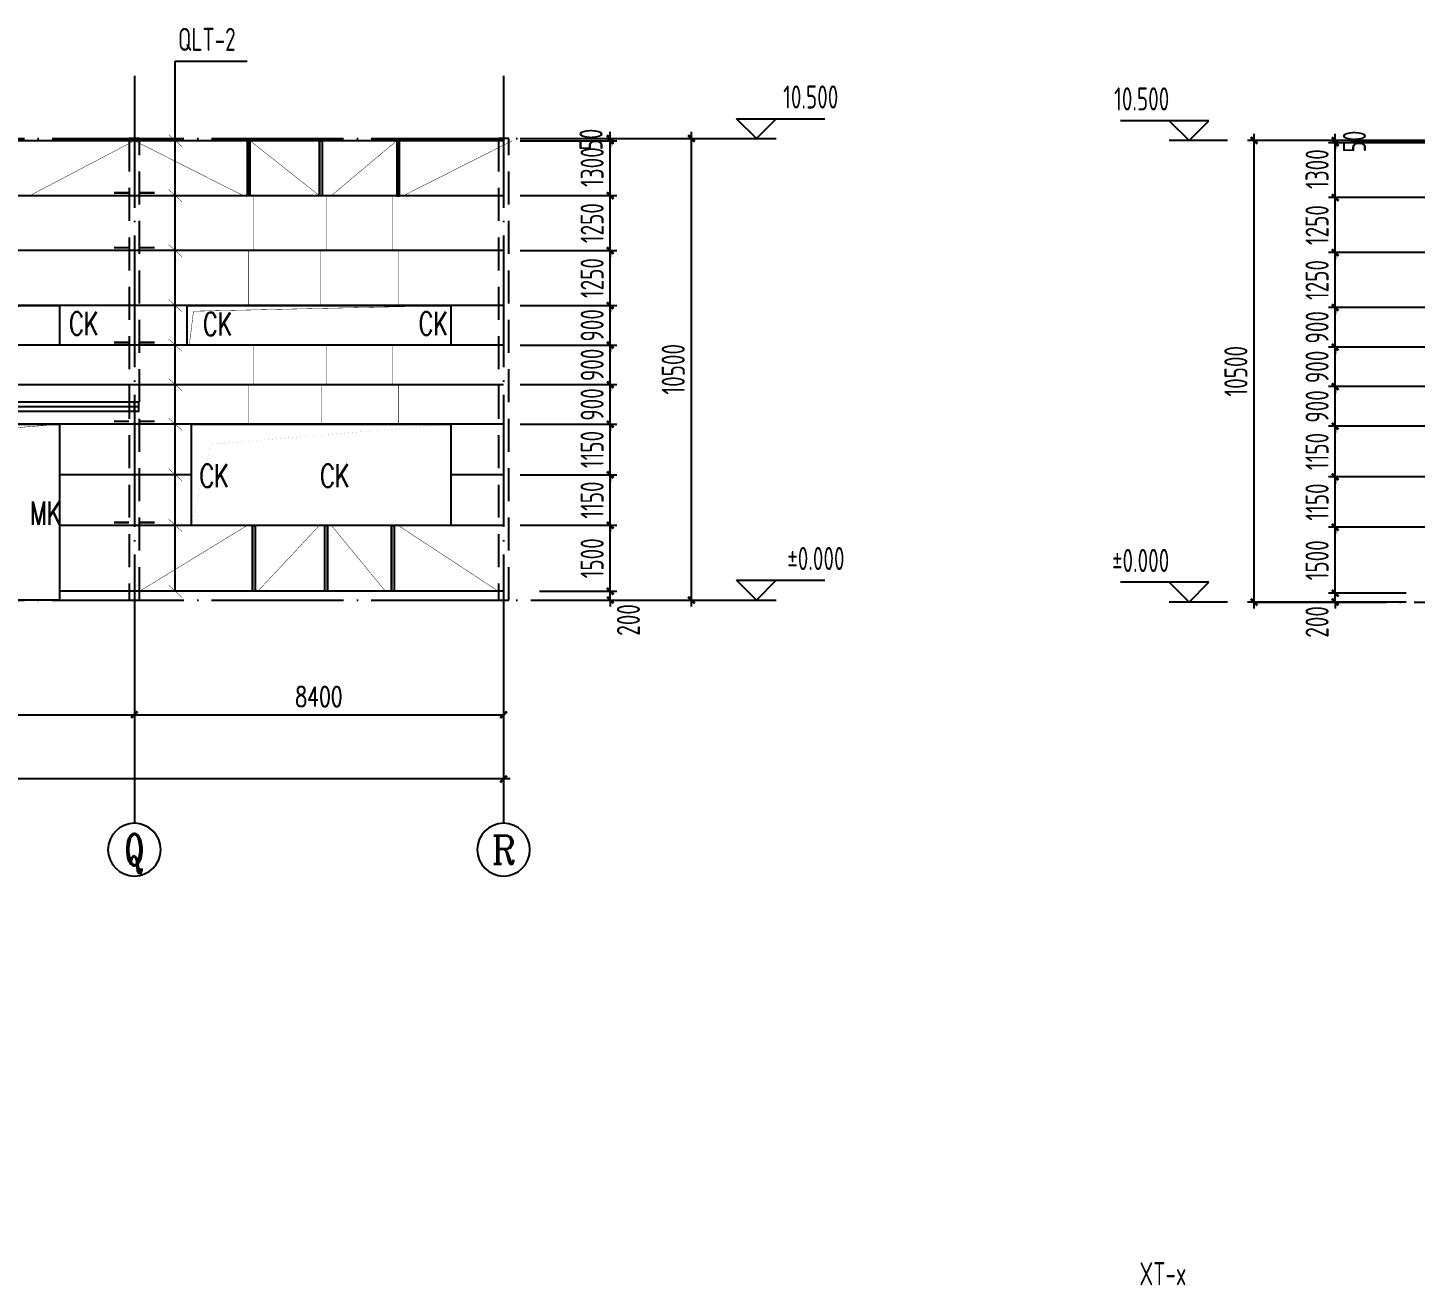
# Model space of a CAD drawing. Extents: x 899043 to 2598688, y -137197 to 211789.
# Drawn here: x 1861902 to 1893467, y 39581 to 68189 of the extents above; entities that cross this region are included whole.
import ezdxf
from ezdxf.enums import TextEntityAlignment as Align

# ---------------------------------------------------------------- set-up
doc = ezdxf.new("R2010")
doc.units = 0
doc.header["$LTSCALE"] = 1500
doc.header["$MEASUREMENT"] = 0
doc.linetypes.add('DASHED', pattern=[0.75, 0.5, -0.25])
doc.linetypes.add('DOTE', pattern=[2.42, 2, -0.2, 0.02, -0.2])
for name, color, linetype in [('AXIS', 3, 'Continuous'), ('AXIS_TEXT', 7, 'Continuous'), ('Boltx', 252, 'DASHED'), ('DIM', 3, 'Continuous'), ('GROUND', 253, 'Continuous'), ('PUB_TEXT', 7, 'Continuous'), ('TDB_文字', 7, 'Continuous'), ('THIN', 7, 'Continuous'), ('WINDOW', 4, 'Continuous')]:
    doc.layers.add(name, color=color, linetype=linetype)
doc.styles.add('_TCH_AXIS', font='COMPLEX', dxfattribs={"bigfont": 'GBCBIG'})
doc.styles.add('_TCH_DIM', font='SIMPLEX', dxfattribs={"bigfont": 'GBCBIG'})
doc.styles.add('_TCH_DIM_T3', font='SIMPLEX', dxfattribs={"width": 0.705882, "bigfont": 'GBCBIG'})
doc.styles.add('COMPLEX', font='COMPLEX')
doc.styles.add('TSSD_Dimension', font='Tssdeng.shx', dxfattribs={"width": 0.7, "bigfont": 'hztxt.shx'})
doc.styles.add('TSSD_Label', font='Tssdeng.shx', dxfattribs={"width": 0.7, "bigfont": 'hztxt.shx'})
doc.dimstyles.new('_TCH_ARCH&&150', dxfattribs={"dimtxt": 446.25, "dimasz": 150, "dimexe": 375, "dimexo": 450, "dimgap": 189.375, "dimtad": 1, "dimdec": 0, "dimzin": 0, "dimdsep": 46, "dimtxsty": '_TCH_DIM_T3', "dimblk": 'ARCHTICK', "dimcen": 0.09, "dimclrt": 7, "dimazin": 2, "dimtfac": 1, "dimtdec": 0, "dimtix": 1, "dimtmove": 2, "dimatfit": 3, "dimfxl": 0, "dimtolj": 1, "dimtzin": 0, "dimarcsym": 0})
doc.dimstyles.new('TSSD_150_150', dxfattribs={"dimtxt": 525, "dimasz": 150, "dimexe": 150, "dimexo": 375, "dimgap": 150, "dimtad": 1, "dimdec": 0, "dimzin": 0, "dimdsep": 46, "dimtxsty": 'TSSD_Dimension', "dimblk": 'ARCHTICK', "dimblk1": 'ARCHTICK', "dimblk2": 'ARCHTICK', "dimcen": 0, "dimdle": 150, "dimclrt": 7, "dimadec": 0, "dimazin": 0, "dimtfac": 1, "dimtdec": 0, "dimtix": 1, "dimtmove": 2, "dimatfit": 3, "dimfxl": 0, "dimtolj": 1, "dimtzin": 0, "dimarcsym": 0})

# ---------------------------------------------------------------- blocks, each defined once
blk = doc.blocks.new('_ArchTick')
at = {"color": 0, "linetype": 'ByBlock', "const_width": 0.4}
blk.add_lwpolyline([(-0.5, -0.5), (0.5, 0.5)], dxfattribs=at)
blk = doc.blocks.new('*D423')
at = {"layer": 'AXIS', "color": 0, "lineweight": -2}
for p, q in [((1855927, 54648), (1855927, 52186)), ((1864327, 54648), (1864327, 52186)), ((1855927, 52561), (1864327, 52561))]:
    blk.add_line(p, q, dxfattribs=at)
at = {"layer": 'Defpoints', "color": 0}
for p in [(1855927, 55098), (1864327, 55098), (1864327, 52561)]:
    blk.add_point(p, dxfattribs=at)
at = {"layer": 'AXIS', "color": 0, "lineweight": -2, "xscale": 150, "yscale": 150, "zscale": 150, "rotation": 180}
blk.add_blockref('_ArchTick', (1855927, 52561), dxfattribs=at)
at = {"layer": 'AXIS', "color": 0, "lineweight": -2, "xscale": 150, "yscale": 150, "zscale": 150}
blk.add_blockref('_ArchTick', (1864327, 52561), dxfattribs=at)
at = {"layer": 'AXIS', "color": 7, "insert": (1860127, 52973), "char_height": 446.2, "attachment_point": 5, "style": '_TCH_DIM_T3'}
blk.add_mtext('\\A1;8400', dxfattribs=at)
blk = doc.blocks.new('*D424')
at = {"layer": 'AXIS', "color": 0, "lineweight": -2}
for p, q in [((1864327, 54648), (1864327, 52186)), ((1872727, 54648), (1872727, 52186)), ((1864327, 52561), (1872727, 52561))]:
    blk.add_line(p, q, dxfattribs=at)
at = {"layer": 'Defpoints', "color": 0}
for p in [(1864327, 55098), (1872727, 55098), (1872727, 52561)]:
    blk.add_point(p, dxfattribs=at)
at = {"layer": 'AXIS', "color": 0, "lineweight": -2, "xscale": 150, "yscale": 150, "zscale": 150, "rotation": 180}
blk.add_blockref('_ArchTick', (1864327, 52561), dxfattribs=at)
at = {"layer": 'AXIS', "color": 0, "lineweight": -2, "xscale": 150, "yscale": 150, "zscale": 150}
blk.add_blockref('_ArchTick', (1872727, 52561), dxfattribs=at)
at = {"layer": 'AXIS', "color": 7, "insert": (1868527, 52973), "char_height": 446.2, "attachment_point": 5, "style": '_TCH_DIM_T3'}
blk.add_mtext('\\A1;8400', dxfattribs=at)
blk = doc.blocks.new('_AXISO')
blk.add_circle((0, 0), 0.5)
at = {"layer": 'AXIS_TEXT', "style": 'COMPLEX', "width": 1.041667}
blk.add_attdef('A', text='', height=0.56, dxfattribs=at).set_placement((-0.25, -0.28), (0.25, -0.28), align=Align.FIT)
blk = doc.blocks.new('*D425')
at = {"layer": 'Defpoints', "color": 0}
for p in [(1839127, 54307), (1872727, 54307), (1839127, 51098)]:
    blk.add_point(p, dxfattribs=at)
at = {"layer": 'DIM', "color": 0, "lineweight": -2}
for p, q in [((1839127, 53932), (1839127, 50948)), ((1872727, 53932), (1872727, 50948)), ((1872877, 51098), (1838977, 51098))]:
    blk.add_line(p, q, dxfattribs=at)
at = {"layer": 'DIM', "color": 0, "lineweight": -2, "xscale": 150, "yscale": 150, "zscale": 150, "rotation": 180}
blk.add_blockref('_ArchTick', (1839127, 51098), dxfattribs=at)
at = {"layer": 'DIM', "color": 0, "lineweight": -2, "xscale": 150, "yscale": 150, "zscale": 150}
blk.add_blockref('_ArchTick', (1872727, 51098), dxfattribs=at)
at = {"layer": 'DIM', "color": 7, "insert": (1855927, 51511), "char_height": 525, "attachment_point": 5, "style": 'TSSD_Dimension'}
blk.add_mtext('\\A1;33600', dxfattribs=at)
blk = doc.blocks.new('*D426')
at = {"layer": 'Defpoints', "color": 0}
for p in [(1873377, 65669), (1876999, 65669), (1873377, 55169)]:
    blk.add_point(p, dxfattribs=at)
at = {"layer": 'DIM', "color": 0, "lineweight": -2}
for p, q in [((1873752, 65669), (1877149, 65669)), ((1876999, 55019), (1876999, 65819)), ((1873752, 55169), (1877149, 55169))]:
    blk.add_line(p, q, dxfattribs=at)
at = {"layer": 'DIM', "color": 0, "lineweight": -2, "xscale": 150, "yscale": 150, "zscale": 150}
for p, rotation in [((1876999, 65669), 90), ((1876999, 55169), 270)]:
    blk.add_blockref('_ArchTick', p, dxfattribs=dict(at, rotation=rotation))
at = {"layer": 'DIM', "color": 7, "insert": (1876587, 60419), "char_height": 525, "attachment_point": 5, "rotation": 90, "style": 'TSSD_Dimension'}
blk.add_mtext('\\A1;10500', dxfattribs=at)
blk = doc.blocks.new('*D427')
at = {"layer": 'Defpoints', "color": 0}
for p in [(1873166, 55369), (1875154, 55369), (1873166, 55169)]:
    blk.add_point(p, dxfattribs=at)
at = {"layer": 'DIM', "color": 0, "lineweight": -2}
for p, q in [((1873541, 55369), (1875304, 55369)), ((1875154, 55369), (1875154, 55519)), ((1875154, 55169), (1875154, 55369)), ((1873541, 55169), (1875304, 55169)), ((1875154, 55169), (1875154, 55019))]:
    blk.add_line(p, q, dxfattribs=at)
at = {"layer": 'DIM', "color": 0, "lineweight": -2, "xscale": 150, "yscale": 150, "zscale": 150}
for p, rotation in [((1875154, 55369), 270), ((1875154, 55169), 90)]:
    blk.add_blockref('_ArchTick', p, dxfattribs=dict(at, rotation=rotation))
at = {"layer": 'DIM', "color": 7, "insert": (1875566, 54717), "char_height": 525, "attachment_point": 5, "rotation": 90, "style": 'TSSD_Dimension'}
blk.add_mtext('\\A1;200', dxfattribs=at)
blk = doc.blocks.new('*D428')
at = {"layer": 'Defpoints', "color": 0}
for p in [(1873166, 56869), (1875154, 56869), (1873166, 55369)]:
    blk.add_point(p, dxfattribs=at)
at = {"layer": 'DIM', "color": 0, "lineweight": -2}
for p, q in [((1873541, 56869), (1875304, 56869)), ((1875154, 55219), (1875154, 57019)), ((1873541, 55369), (1875304, 55369))]:
    blk.add_line(p, q, dxfattribs=at)
at = {"layer": 'DIM', "color": 0, "lineweight": -2, "xscale": 150, "yscale": 150, "zscale": 150}
for p, rotation in [((1875154, 56869), 90), ((1875154, 55369), 270)]:
    blk.add_blockref('_ArchTick', p, dxfattribs=dict(at, rotation=rotation))
at = {"layer": 'DIM', "color": 7, "insert": (1874741, 56119), "char_height": 525, "attachment_point": 5, "rotation": 90, "style": 'TSSD_Dimension'}
blk.add_mtext('\\A1;1500', dxfattribs=at)
blk = doc.blocks.new('*D429')
at = {"layer": 'Defpoints', "color": 0}
for p in [(1872727, 58019), (1875154, 58019), (1872727, 56869)]:
    blk.add_point(p, dxfattribs=at)
at = {"layer": 'DIM', "color": 0, "lineweight": -2}
for p, q in [((1875154, 58019), (1875154, 58169)), ((1873102, 58019), (1875304, 58019)), ((1875154, 56869), (1875154, 58019)), ((1873102, 56869), (1875304, 56869)), ((1875154, 56869), (1875154, 56719))]:
    blk.add_line(p, q, dxfattribs=at)
at = {"layer": 'DIM', "color": 0, "lineweight": -2, "xscale": 150, "yscale": 150, "zscale": 150}
for p, rotation in [((1875154, 58019), 270), ((1875154, 56869), 90)]:
    blk.add_blockref('_ArchTick', p, dxfattribs=dict(at, rotation=rotation))
at = {"layer": 'DIM', "color": 7, "insert": (1874741, 57444), "char_height": 525, "attachment_point": 5, "rotation": 90, "style": 'TSSD_Dimension'}
blk.add_mtext('\\A1;1150', dxfattribs=at)
blk = doc.blocks.new('*D430')
at = {"layer": 'Defpoints', "color": 0}
for p in [(1872727, 60069), (1875154, 60069), (1872727, 59169)]:
    blk.add_point(p, dxfattribs=at)
at = {"layer": 'DIM', "color": 0, "lineweight": -2}
for p, q in [((1873102, 60069), (1875304, 60069)), ((1875154, 60069), (1875154, 60219)), ((1875154, 59169), (1875154, 60069)), ((1873102, 59169), (1875304, 59169)), ((1875154, 59169), (1875154, 59019))]:
    blk.add_line(p, q, dxfattribs=at)
at = {"layer": 'DIM', "color": 0, "lineweight": -2, "xscale": 150, "yscale": 150, "zscale": 150}
for p, rotation in [((1875154, 60069), 270), ((1875154, 59169), 90)]:
    blk.add_blockref('_ArchTick', p, dxfattribs=dict(at, rotation=rotation))
at = {"layer": 'DIM', "color": 7, "insert": (1874741, 59619), "char_height": 525, "attachment_point": 5, "rotation": 90, "style": 'TSSD_Dimension'}
blk.add_mtext('\\A1;900', dxfattribs=at)
blk = doc.blocks.new('*D431')
at = {"layer": 'Defpoints', "color": 0}
for p in [(1872727, 61869), (1875154, 61869), (1872727, 60969)]:
    blk.add_point(p, dxfattribs=at)
at = {"layer": 'DIM', "color": 0, "lineweight": -2}
for p, q in [((1873102, 61869), (1875304, 61869)), ((1875154, 61869), (1875154, 62019)), ((1875154, 60969), (1875154, 61869)), ((1873102, 60969), (1875304, 60969)), ((1875154, 60969), (1875154, 60819))]:
    blk.add_line(p, q, dxfattribs=at)
at = {"layer": 'DIM', "color": 0, "lineweight": -2, "xscale": 150, "yscale": 150, "zscale": 150}
for p, rotation in [((1875154, 61869), 270), ((1875154, 60969), 90)]:
    blk.add_blockref('_ArchTick', p, dxfattribs=dict(at, rotation=rotation))
at = {"layer": 'DIM', "color": 7, "insert": (1874741, 61419), "char_height": 525, "attachment_point": 5, "rotation": 90, "style": 'TSSD_Dimension'}
blk.add_mtext('\\A1;900', dxfattribs=at)
blk = doc.blocks.new('*D432')
at = {"layer": 'Defpoints', "color": 0}
for p in [(1872727, 63119), (1875154, 63119), (1872727, 61869)]:
    blk.add_point(p, dxfattribs=at)
at = {"layer": 'DIM', "color": 0, "lineweight": -2}
for p, q in [((1875154, 63119), (1875154, 63269)), ((1873102, 63119), (1875304, 63119)), ((1875154, 61869), (1875154, 63119)), ((1873102, 61869), (1875304, 61869)), ((1875154, 61869), (1875154, 61719))]:
    blk.add_line(p, q, dxfattribs=at)
at = {"layer": 'DIM', "color": 0, "lineweight": -2, "xscale": 150, "yscale": 150, "zscale": 150}
for p, rotation in [((1875154, 63119), 270), ((1875154, 61869), 90)]:
    blk.add_blockref('_ArchTick', p, dxfattribs=dict(at, rotation=rotation))
at = {"layer": 'DIM', "color": 7, "insert": (1874741, 62494), "char_height": 525, "attachment_point": 5, "rotation": 90, "style": 'TSSD_Dimension'}
blk.add_mtext('\\A1;1250', dxfattribs=at)
blk = doc.blocks.new('*D433')
at = {"layer": 'Defpoints', "color": 0}
for p in [(1872727, 65669), (1875154, 65669), (1872727, 64369)]:
    blk.add_point(p, dxfattribs=at)
at = {"layer": 'DIM', "color": 0, "lineweight": -2}
for p, q in [((1873102, 65669), (1875304, 65669)), ((1875154, 64219), (1875154, 65819)), ((1873102, 64369), (1875304, 64369))]:
    blk.add_line(p, q, dxfattribs=at)
at = {"layer": 'DIM', "color": 0, "lineweight": -2, "xscale": 150, "yscale": 150, "zscale": 150}
for p, rotation in [((1875154, 65669), 90), ((1875154, 64369), 270)]:
    blk.add_blockref('_ArchTick', p, dxfattribs=dict(at, rotation=rotation))
at = {"layer": 'DIM', "color": 7, "insert": (1874741, 65019), "char_height": 525, "attachment_point": 5, "rotation": 90, "style": 'TSSD_Dimension'}
blk.add_mtext('\\A1;1300', dxfattribs=at)
blk = doc.blocks.new('*D434')
at = {"layer": 'Defpoints', "color": 0}
for p in [(1872727, 64369), (1875154, 64369), (1872727, 63119)]:
    blk.add_point(p, dxfattribs=at)
at = {"layer": 'DIM', "color": 0, "lineweight": -2}
for p, q in [((1875154, 64369), (1875154, 64519)), ((1873102, 64369), (1875304, 64369)), ((1875154, 63119), (1875154, 64369)), ((1873102, 63119), (1875304, 63119)), ((1875154, 63119), (1875154, 62969))]:
    blk.add_line(p, q, dxfattribs=at)
at = {"layer": 'DIM', "color": 0, "lineweight": -2, "xscale": 150, "yscale": 150, "zscale": 150}
for p, rotation in [((1875154, 64369), 270), ((1875154, 63119), 90)]:
    blk.add_blockref('_ArchTick', p, dxfattribs=dict(at, rotation=rotation))
at = {"layer": 'DIM', "color": 7, "insert": (1874741, 63744), "char_height": 525, "attachment_point": 5, "rotation": 90, "style": 'TSSD_Dimension'}
blk.add_mtext('\\A1;1250', dxfattribs=at)
blk = doc.blocks.new('*D435')
at = {"layer": 'Defpoints', "color": 0}
for p in [(1872727, 60969), (1875154, 60969), (1872727, 60069)]:
    blk.add_point(p, dxfattribs=at)
at = {"layer": 'DIM', "color": 0, "lineweight": -2}
for p, q in [((1873102, 60969), (1875304, 60969)), ((1875154, 60969), (1875154, 61119)), ((1875154, 60069), (1875154, 60969)), ((1873102, 60069), (1875304, 60069)), ((1875154, 60069), (1875154, 59919))]:
    blk.add_line(p, q, dxfattribs=at)
at = {"layer": 'DIM', "color": 0, "lineweight": -2, "xscale": 150, "yscale": 150, "zscale": 150}
for p, rotation in [((1875154, 60969), 270), ((1875154, 60069), 90)]:
    blk.add_blockref('_ArchTick', p, dxfattribs=dict(at, rotation=rotation))
at = {"layer": 'DIM', "color": 7, "insert": (1874741, 60519), "char_height": 525, "attachment_point": 5, "rotation": 90, "style": 'TSSD_Dimension'}
blk.add_mtext('\\A1;900', dxfattribs=at)
blk = doc.blocks.new('*D436')
at = {"layer": 'Defpoints', "color": 0}
for p in [(1872727, 59169), (1875154, 59169), (1872727, 58019)]:
    blk.add_point(p, dxfattribs=at)
at = {"layer": 'DIM', "color": 0, "lineweight": -2}
for p, q in [((1873102, 59169), (1875304, 59169)), ((1875154, 59169), (1875154, 59319)), ((1875154, 58019), (1875154, 59169)), ((1873102, 58019), (1875304, 58019)), ((1875154, 58019), (1875154, 57869))]:
    blk.add_line(p, q, dxfattribs=at)
at = {"layer": 'DIM', "color": 0, "lineweight": -2, "xscale": 150, "yscale": 150, "zscale": 150}
for p, rotation in [((1875154, 59169), 270), ((1875154, 58019), 90)]:
    blk.add_blockref('_ArchTick', p, dxfattribs=dict(at, rotation=rotation))
at = {"layer": 'DIM', "color": 7, "insert": (1874741, 58594), "char_height": 525, "attachment_point": 5, "rotation": 90, "style": 'TSSD_Dimension'}
blk.add_mtext('\\A1;1150', dxfattribs=at)
blk = doc.blocks.new('*D437')
at = {"layer": 'Defpoints', "color": 0}
for p in [(1873166, 56869), (1875154, 56869), (1873166, 55369)]:
    blk.add_point(p, dxfattribs=at)
at = {"layer": 'DIM', "color": 0, "lineweight": -2}
for p, q in [((1873541, 56869), (1875304, 56869)), ((1875154, 55219), (1875154, 57019)), ((1873541, 55369), (1875304, 55369))]:
    blk.add_line(p, q, dxfattribs=at)
at = {"layer": 'DIM', "color": 0, "lineweight": -2, "xscale": 150, "yscale": 150, "zscale": 150}
for p, rotation in [((1875154, 56869), 90), ((1875154, 55369), 270)]:
    blk.add_blockref('_ArchTick', p, dxfattribs=dict(at, rotation=rotation))
at = {"layer": 'DIM', "color": 7, "insert": (1874741, 56119), "char_height": 525, "attachment_point": 5, "rotation": 90, "style": 'TSSD_Dimension'}
blk.add_mtext('\\A1;1500', dxfattribs=at)
blk = doc.blocks.new('*D438')
at = {"layer": 'Defpoints', "color": 0}
for p in [(1872728, 65669), (1875154, 65669), (1872728, 65619)]:
    blk.add_point(p, dxfattribs=at)
at = {"layer": 'DIM', "color": 0, "lineweight": -2}
for p, q in [((1873103, 65669), (1875304, 65669)), ((1875154, 65669), (1875154, 65819)), ((1875154, 65619), (1875154, 65669)), ((1873103, 65619), (1875304, 65619)), ((1875154, 65619), (1875154, 65469))]:
    blk.add_line(p, q, dxfattribs=at)
at = {"layer": 'DIM', "color": 0, "lineweight": -2, "xscale": 150, "yscale": 150, "zscale": 150}
for p, rotation in [((1875154, 65669), 270), ((1875154, 65619), 90)]:
    blk.add_blockref('_ArchTick', p, dxfattribs=dict(at, rotation=rotation))
at = {"layer": 'DIM', "color": 7, "insert": (1874716, 65644), "char_height": 525, "attachment_point": 5, "rotation": 90, "style": 'TSSD_Dimension'}
blk.add_mtext('\\A1;50', dxfattribs=at)
blk = doc.blocks.new('*D862')
at = {"layer": 'Defpoints', "color": 0}
for p in [(1889800, 65624), (1893422, 65624), (1893422, 55124)]:
    blk.add_point(p, dxfattribs=at)
at = {"layer": 'DIM', "color": 0, "lineweight": -2}
for p, q in [((1889800, 54974), (1889800, 65774)), ((1893047, 65624), (1889650, 65624)), ((1893047, 55124), (1889650, 55124))]:
    blk.add_line(p, q, dxfattribs=at)
at = {"layer": 'DIM', "color": 0, "lineweight": -2, "xscale": 150, "yscale": 150, "zscale": 150}
for p, rotation in [((1889800, 65624), 90), ((1889800, 55124), 270)]:
    blk.add_blockref('_ArchTick', p, dxfattribs=dict(at, rotation=rotation))
at = {"layer": 'DIM', "color": 7, "insert": (1889387, 60374), "char_height": 525, "attachment_point": 5, "rotation": 90, "style": 'TSSD_Dimension'}
blk.add_mtext('\\A1;10500', dxfattribs=at)
blk = doc.blocks.new('*D863')
at = {"layer": 'Defpoints', "color": 0}
for p in [(1891646, 55324), (1893633, 55324), (1893633, 55124)]:
    blk.add_point(p, dxfattribs=at)
at = {"layer": 'DIM', "color": 0, "lineweight": -2}
for p, q in [((1893258, 55324), (1891496, 55324)), ((1891646, 55324), (1891646, 55474)), ((1891646, 55124), (1891646, 55324)), ((1893258, 55124), (1891496, 55124)), ((1891646, 55124), (1891646, 54974))]:
    blk.add_line(p, q, dxfattribs=at)
at = {"layer": 'DIM', "color": 0, "lineweight": -2, "xscale": 150, "yscale": 150, "zscale": 150}
for p, rotation in [((1891646, 55324), 270), ((1891646, 55124), 90)]:
    blk.add_blockref('_ArchTick', p, dxfattribs=dict(at, rotation=rotation))
at = {"layer": 'DIM', "color": 7, "insert": (1891233, 54672), "char_height": 525, "attachment_point": 5, "rotation": 90, "style": 'TSSD_Dimension'}
blk.add_mtext('\\A1;200', dxfattribs=at)
blk = doc.blocks.new('*D864')
at = {"layer": 'Defpoints', "color": 0}
for p in [(1891646, 57974), (1894072, 57974), (1894072, 56824)]:
    blk.add_point(p, dxfattribs=at)
at = {"layer": 'DIM', "color": 0, "lineweight": -2}
for p, q in [((1891646, 57974), (1891646, 58124)), ((1893697, 57974), (1891496, 57974)), ((1891646, 56824), (1891646, 57974)), ((1893697, 56824), (1891496, 56824)), ((1891646, 56824), (1891646, 56674))]:
    blk.add_line(p, q, dxfattribs=at)
at = {"layer": 'DIM', "color": 0, "lineweight": -2, "xscale": 150, "yscale": 150, "zscale": 150}
for p, rotation in [((1891646, 57974), 270), ((1891646, 56824), 90)]:
    blk.add_blockref('_ArchTick', p, dxfattribs=dict(at, rotation=rotation))
at = {"layer": 'DIM', "color": 7, "insert": (1891233, 57399), "char_height": 525, "attachment_point": 5, "rotation": 90, "style": 'TSSD_Dimension'}
blk.add_mtext('\\A1;1150', dxfattribs=at)
blk = doc.blocks.new('*D865')
at = {"layer": 'Defpoints', "color": 0}
for p in [(1891646, 60024), (1894072, 60024), (1894072, 59124)]:
    blk.add_point(p, dxfattribs=at)
at = {"layer": 'DIM', "color": 0, "lineweight": -2}
for p, q in [((1893697, 60024), (1891496, 60024)), ((1891646, 60024), (1891646, 60174)), ((1891646, 59124), (1891646, 60024)), ((1893697, 59124), (1891496, 59124)), ((1891646, 59124), (1891646, 58974))]:
    blk.add_line(p, q, dxfattribs=at)
at = {"layer": 'DIM', "color": 0, "lineweight": -2, "xscale": 150, "yscale": 150, "zscale": 150}
for p, rotation in [((1891646, 60024), 270), ((1891646, 59124), 90)]:
    blk.add_blockref('_ArchTick', p, dxfattribs=dict(at, rotation=rotation))
at = {"layer": 'DIM', "color": 7, "insert": (1891233, 59574), "char_height": 525, "attachment_point": 5, "rotation": 90, "style": 'TSSD_Dimension'}
blk.add_mtext('\\A1;900', dxfattribs=at)
blk = doc.blocks.new('*D866')
at = {"layer": 'Defpoints', "color": 0}
for p in [(1891646, 61824), (1894072, 61824), (1894072, 60924)]:
    blk.add_point(p, dxfattribs=at)
at = {"layer": 'DIM', "color": 0, "lineweight": -2}
for p, q in [((1891646, 61824), (1891646, 61974)), ((1893697, 61824), (1891496, 61824)), ((1891646, 60924), (1891646, 61824)), ((1893697, 60924), (1891496, 60924)), ((1891646, 60924), (1891646, 60774))]:
    blk.add_line(p, q, dxfattribs=at)
at = {"layer": 'DIM', "color": 0, "lineweight": -2, "xscale": 150, "yscale": 150, "zscale": 150}
for p, rotation in [((1891646, 61824), 270), ((1891646, 60924), 90)]:
    blk.add_blockref('_ArchTick', p, dxfattribs=dict(at, rotation=rotation))
at = {"layer": 'DIM', "color": 7, "insert": (1891233, 61374), "char_height": 525, "attachment_point": 5, "rotation": 90, "style": 'TSSD_Dimension'}
blk.add_mtext('\\A1;900', dxfattribs=at)
blk = doc.blocks.new('*D867')
at = {"layer": 'Defpoints', "color": 0}
for p in [(1891646, 63074), (1894072, 63074), (1894072, 61824)]:
    blk.add_point(p, dxfattribs=at)
at = {"layer": 'DIM', "color": 0, "lineweight": -2}
for p, q in [((1891646, 63074), (1891646, 63224)), ((1893697, 63074), (1891496, 63074)), ((1891646, 61824), (1891646, 63074)), ((1893697, 61824), (1891496, 61824)), ((1891646, 61824), (1891646, 61674))]:
    blk.add_line(p, q, dxfattribs=at)
at = {"layer": 'DIM', "color": 0, "lineweight": -2, "xscale": 150, "yscale": 150, "zscale": 150}
for p, rotation in [((1891646, 63074), 270), ((1891646, 61824), 90)]:
    blk.add_blockref('_ArchTick', p, dxfattribs=dict(at, rotation=rotation))
at = {"layer": 'DIM', "color": 7, "insert": (1891233, 62449), "char_height": 525, "attachment_point": 5, "rotation": 90, "style": 'TSSD_Dimension'}
blk.add_mtext('\\A1;1250', dxfattribs=at)
blk = doc.blocks.new('*D868')
at = {"layer": 'Defpoints', "color": 0}
for p in [(1891646, 65624), (1894072, 65624), (1894072, 64324)]:
    blk.add_point(p, dxfattribs=at)
at = {"layer": 'DIM', "color": 0, "lineweight": -2}
for p, q in [((1891646, 64174), (1891646, 65774)), ((1893697, 65624), (1891496, 65624)), ((1893697, 64324), (1891496, 64324))]:
    blk.add_line(p, q, dxfattribs=at)
at = {"layer": 'DIM', "color": 0, "lineweight": -2, "xscale": 150, "yscale": 150, "zscale": 150}
for p, rotation in [((1891646, 65624), 90), ((1891646, 64324), 270)]:
    blk.add_blockref('_ArchTick', p, dxfattribs=dict(at, rotation=rotation))
at = {"layer": 'DIM', "color": 7, "insert": (1891233, 64974), "char_height": 525, "attachment_point": 5, "rotation": 90, "style": 'TSSD_Dimension'}
blk.add_mtext('\\A1;1300', dxfattribs=at)
blk = doc.blocks.new('*D869')
at = {"layer": 'Defpoints', "color": 0}
for p in [(1891646, 64324), (1894072, 64324), (1894072, 63074)]:
    blk.add_point(p, dxfattribs=at)
at = {"layer": 'DIM', "color": 0, "lineweight": -2}
for p, q in [((1891646, 64324), (1891646, 64474)), ((1893697, 64324), (1891496, 64324)), ((1891646, 63074), (1891646, 64324)), ((1893697, 63074), (1891496, 63074)), ((1891646, 63074), (1891646, 62924))]:
    blk.add_line(p, q, dxfattribs=at)
at = {"layer": 'DIM', "color": 0, "lineweight": -2, "xscale": 150, "yscale": 150, "zscale": 150}
for p, rotation in [((1891646, 64324), 270), ((1891646, 63074), 90)]:
    blk.add_blockref('_ArchTick', p, dxfattribs=dict(at, rotation=rotation))
at = {"layer": 'DIM', "color": 7, "insert": (1891233, 63699), "char_height": 525, "attachment_point": 5, "rotation": 90, "style": 'TSSD_Dimension'}
blk.add_mtext('\\A1;1250', dxfattribs=at)
blk = doc.blocks.new('*D870')
at = {"layer": 'Defpoints', "color": 0}
for p in [(1891646, 60924), (1894072, 60924), (1894072, 60024)]:
    blk.add_point(p, dxfattribs=at)
at = {"layer": 'DIM', "color": 0, "lineweight": -2}
for p, q in [((1893697, 60924), (1891496, 60924)), ((1891646, 60924), (1891646, 61074)), ((1891646, 60024), (1891646, 60924)), ((1893697, 60024), (1891496, 60024)), ((1891646, 60024), (1891646, 59874))]:
    blk.add_line(p, q, dxfattribs=at)
at = {"layer": 'DIM', "color": 0, "lineweight": -2, "xscale": 150, "yscale": 150, "zscale": 150}
for p, rotation in [((1891646, 60924), 270), ((1891646, 60024), 90)]:
    blk.add_blockref('_ArchTick', p, dxfattribs=dict(at, rotation=rotation))
at = {"layer": 'DIM', "color": 7, "insert": (1891233, 60474), "char_height": 525, "attachment_point": 5, "rotation": 90, "style": 'TSSD_Dimension'}
blk.add_mtext('\\A1;900', dxfattribs=at)
blk = doc.blocks.new('*D871')
at = {"layer": 'Defpoints', "color": 0}
for p in [(1891646, 59124), (1894072, 59124), (1894072, 57974)]:
    blk.add_point(p, dxfattribs=at)
at = {"layer": 'DIM', "color": 0, "lineweight": -2}
for p, q in [((1893697, 59124), (1891496, 59124)), ((1891646, 59124), (1891646, 59274)), ((1891646, 57974), (1891646, 59124)), ((1893697, 57974), (1891496, 57974)), ((1891646, 57974), (1891646, 57824))]:
    blk.add_line(p, q, dxfattribs=at)
at = {"layer": 'DIM', "color": 0, "lineweight": -2, "xscale": 150, "yscale": 150, "zscale": 150}
for p, rotation in [((1891646, 59124), 270), ((1891646, 57974), 90)]:
    blk.add_blockref('_ArchTick', p, dxfattribs=dict(at, rotation=rotation))
at = {"layer": 'DIM', "color": 7, "insert": (1891233, 58549), "char_height": 525, "attachment_point": 5, "rotation": 90, "style": 'TSSD_Dimension'}
blk.add_mtext('\\A1;1150', dxfattribs=at)
blk = doc.blocks.new('*D872')
at = {"layer": 'Defpoints', "color": 0}
for p in [(1891646, 56824), (1893633, 56824), (1893633, 55324)]:
    blk.add_point(p, dxfattribs=at)
at = {"layer": 'DIM', "color": 0, "lineweight": -2}
for p, q in [((1893258, 56824), (1891496, 56824)), ((1891646, 55174), (1891646, 56974)), ((1893258, 55324), (1891496, 55324))]:
    blk.add_line(p, q, dxfattribs=at)
at = {"layer": 'DIM', "color": 0, "lineweight": -2, "xscale": 150, "yscale": 150, "zscale": 150}
for p, rotation in [((1891646, 56824), 90), ((1891646, 55324), 270)]:
    blk.add_blockref('_ArchTick', p, dxfattribs=dict(at, rotation=rotation))
at = {"layer": 'DIM', "color": 7, "insert": (1891233, 56074), "char_height": 525, "attachment_point": 5, "rotation": 90, "style": 'TSSD_Dimension'}
blk.add_mtext('\\A1;1500', dxfattribs=at)
blk = doc.blocks.new('*D873')
at = {"layer": 'Defpoints', "color": 0}
for p in [(1891646, 65624), (1894072, 65624), (1894072, 65574)]:
    blk.add_point(p, dxfattribs=at)
at = {"layer": 'DIM', "color": 0, "lineweight": -2}
for p, q in [((1891646, 65624), (1891646, 65774)), ((1893697, 65624), (1891496, 65624)), ((1893697, 65574), (1891496, 65574)), ((1891646, 65574), (1891646, 65624)), ((1891646, 65574), (1891646, 65424))]:
    blk.add_line(p, q, dxfattribs=at)
at = {"layer": 'DIM', "color": 0, "lineweight": -2, "xscale": 150, "yscale": 150, "zscale": 150}
for p, rotation in [((1891646, 65624), 270), ((1891646, 65574), 90)]:
    blk.add_blockref('_ArchTick', p, dxfattribs=dict(at, rotation=rotation))
at = {"layer": 'DIM', "color": 7, "insert": (1892083, 65599), "char_height": 525, "attachment_point": 5, "rotation": 90, "style": 'TSSD_Dimension'}
blk.add_mtext('\\A1;50', dxfattribs=at)

msp = doc.modelspace()

# ---------------------------------------------------------------- linework, layer by layer
at = {"color": 2, "linetype": 'ByBlock'}
for p, q in [((1865258.7, 55368.5), (1865258.7, 67429.3)), ((1865258.7, 67429.3), (1866894.2, 67429.3)), ((1872727.5, 65618.5), (1839127.5, 65618.5)), ((1872727.5, 64368.5), (1839127.5, 64368.5)), ((1872727.5, 63118.5), (1839127.5, 63118.5)), ((1872727.5, 61868.5), (1839127.5, 61868.5)), ((1872727.5, 60968.5), (1839127.5, 60968.5)), ((1872727.5, 60068.5), (1839127.5, 60068.5)), ((1872727.5, 59168.5), (1839127.5, 59168.5)), ((1865627.5, 58018.5), (1862627.5, 58018.5)), ((1872727.5, 58018.5), (1871527.1, 58018.5)), ((1872727.5, 56868.5), (1862627.5, 56868.5)), ((1872727.5, 55368.5), (1862627.5, 55368.5))]:
    msp.add_line(p, q, dxfattribs=at)
at = {"color": 2, "linetype": 'ByBlock', "const_width": 10}
for points in [[(1865411.3, 65479.2), (1865106, 65757.9)], [(1864327.5, 65618.5), (1861947.5, 64368.5)], [(1864327.5, 65618.5), (1866807.5, 64368.5)], [(1866927.5, 64368.5), (1866927.5, 65618.5)], [(1866957.5, 65618.5), (1868538.5, 64368.5)], [(1868568.5, 64368.5), (1868568.5, 65618.5)], [(1870297.5, 65618.5), (1868807.1, 64368.5)], [(1870327.5, 64368.5), (1870327.5, 65618.5)], [(1872927.5, 65618.5), (1870447.5, 64368.5)], [(1865411.3, 64229.2), (1865106, 64507.9)], [(1867047.5, 63118.5), (1867047.5, 64368.5)], [(1868688.5, 63118.5), (1868688.5, 64368.5)], [(1870207.5, 63118.5), (1870207.5, 64368.5)], [(1865411.3, 62979.2), (1865106, 63257.9)], [(1866927.5, 61868.5), (1866927.5, 63118.5)], [(1868568.5, 61868.5), (1868568.5, 63118.5)], [(1870327.5, 61868.5), (1870327.5, 63118.5)], [(1865411.3, 61729.2), (1865106, 62007.9)], [(1865411.3, 60829.2), (1865106, 61107.9)], [(1867047.5, 60068.5), (1867047.5, 60968.5)], [(1868688.5, 60068.5), (1868688.5, 60968.5)], [(1870207.5, 60068.5), (1870207.5, 60968.5)], [(1865411.3, 59929.2), (1865106, 60207.9)], [(1866931.5, 59168.5), (1866931.5, 60068.5)], [(1868578.5, 59168.5), (1868578.5, 60068.5)], [(1870340.5, 59168.5), (1870340.5, 60068.5)], [(1865411.3, 59029.2), (1865106, 59307.9)], [(1865411.3, 57879.2), (1865106, 58157.9)], [(1864445, 55368.5), (1866897.5, 56868.5)], [(1865411.3, 56729.2), (1865106, 57007.9)], [(1867047.5, 55368.5), (1867047.5, 56868.5)], [(1867135.9, 55368.5), (1868538.5, 56868.5)], [(1868688.5, 55368.5), (1868688.5, 56868.5)], [(1870039.8, 55368.5), (1868807.1, 56868.5)], [(1870207.5, 55368.5), (1870207.5, 56868.5)], [(1872610, 55368.5), (1870326.1, 56868.5)], [(1865411.3, 55229.2), (1865106, 55507.9)]]:
    msp.add_lwpolyline(points, dxfattribs=at)
at = {"color": 2, "linetype": 'ByBlock'}
for points in [[(1866897.5, 64368.5), (1866897.5, 65618.5), (1866957.5, 65618.5), (1866957.5, 64368.5)], [(1868538.5, 64368.5), (1868538.5, 65618.5), (1868598.5, 65618.5), (1868598.5, 64368.5)], [(1870357.5, 64368.5), (1870357.5, 65618.5), (1870297.5, 65618.5), (1870297.5, 64368.5)], [(1867017.5, 55368.5), (1867017.5, 56868.5), (1867077.5, 56868.5), (1867077.5, 55368.5)], [(1868658.5, 55368.5), (1868658.5, 56868.5), (1868718.5, 56868.5), (1868718.5, 55368.5)], [(1870177.5, 55368.5), (1870177.5, 56868.5), (1870237.5, 56868.5), (1870237.5, 55368.5)]]:
    msp.add_lwpolyline(points, close=True, dxfattribs=at)
at = {"linetype": 'ByBlock', "const_width": 10}
for points in [[(1857627.5, 60968.5), (1857722.3, 61740.3), (1862627.5, 61868.5)], [(1865577.5, 60968.5), (1865672.3, 61740.3), (1871527.1, 61867.4)], [(1857627.5, 55168.5), (1857879.1, 58791.4), (1862627.5, 59168.5)]]:
    msp.add_lwpolyline(points, dxfattribs=at)
at = {"layer": 'AXIS', "color": 253, "linetype": 'DOTE'}
for p, q in [((1864327.5, 67093.8), (1864327.5, 53627.7)), ((1872727.5, 67093.8), (1872727.5, 54306.7)), ((1837045.5, 65668.5), (1877601.4, 65668.5)), ((1891989.9, 65624.1), (1918157.9, 65624.1)), ((1837045.5, 55168.5), (1877601.4, 55168.5)), ((1889809.7, 55124.1), (1920436.2, 55124.1))]:
    msp.add_line(p, q, dxfattribs=at)
at = {"layer": 'AXIS'}
for p, q in [((1864327.5, 53627.7), (1864327.5, 50090.2)), ((1872727.5, 53627.7), (1872727.5, 50090.2))]:
    msp.add_line(p, q, dxfattribs=at)
at = {"layer": 'Boltx', "color": 4}
for points in [[(1864210, 65668.5), (1864210, 55168.5), (1864445, 55168.5), (1864445, 65668.5)], [(1872610, 65668.5), (1872610, 55168.5), (1872845, 55168.5), (1872845, 65668.5)]]:
    msp.add_lwpolyline(points, close=True, dxfattribs=at)
at = {"layer": 'GROUND'}
for points in [[(1855827.5, 59668.5), (1855827.5, 59468.5), (1864427.5, 59468.5), (1864427.5, 59668.5), (1855827.5, 59668.5)], [(1855927.5, 59668.5), (1855927.5, 59468.5), (1864327.5, 59468.5), (1864327.5, 59668.5), (1855927.5, 59668.5)]]:
    msp.add_lwpolyline(points, dxfattribs=at)
at = {"layer": 'TDB_文字', "color": 4, "linetype": 'ByBlock'}
for points, const_width in [([(1855827.5, 59568.5), (1864427.5, 59568.5)], 50), ([(1865627.5, 56868.5), (1866058.5, 58710.3), (1871527.5, 59168.5)], 1)]:
    msp.add_lwpolyline(points, dxfattribs=dict(at, const_width=const_width))
at = {"layer": 'THIN'}
for p, q in [((1878478.3, 65668.5), (1878028.3, 66118.5)), ((1878028.3, 66118.5), (1878928.3, 66118.5)), ((1878478.3, 65668.5), (1878928.3, 66118.5)), ((1878928.3, 66118.5), (1880038.9, 66118.5)), ((1887871.1, 66074.1), (1886760.5, 66074.1)), ((1888321.1, 65624.1), (1887871.1, 66074.1)), ((1888771.1, 66074.1), (1887871.1, 66074.1)), ((1888321.1, 65624.1), (1888771.1, 66074.1)), ((1877601.4, 65668.5), (1878928.3, 65668.5)), ((1889198, 65624.1), (1887871.1, 65624.1)), ((1878478.3, 55168.5), (1878028.3, 55618.5)), ((1878028.3, 55618.5), (1878928.3, 55618.5)), ((1878478.3, 55168.5), (1878928.3, 55618.5)), ((1878928.3, 55618.5), (1880038.9, 55618.5)), ((1887871.1, 55574.1), (1886760.5, 55574.1)), ((1888321.1, 55124.1), (1887871.1, 55574.1)), ((1888771.1, 55574.1), (1887871.1, 55574.1)), ((1888321.1, 55124.1), (1888771.1, 55574.1)), ((1877601.4, 55168.5), (1878928.3, 55168.5)), ((1889198, 55124.1), (1887871.1, 55124.1))]:
    msp.add_line(p, q, dxfattribs=at)
at = {"layer": 'WINDOW', "linetype": 'ByBlock', "const_width": 50}
for points in [[(1863862.2, 64434.7), (1864202, 64434.7)], [(1864452, 64434.8), (1864791.8, 64434.8)], [(1863862.2, 63184.7), (1864202, 63184.7)], [(1864452, 63184.8), (1864791.8, 63184.8)], [(1863862.2, 61029.5), (1864202, 61029.5)], [(1864452, 61029.7), (1864791.8, 61029.7)], [(1863862.2, 59234.7), (1864202, 59234.7)], [(1864452, 59234.8), (1864791.8, 59234.8)], [(1863862.2, 56934.7), (1864202, 56934.7)], [(1864452, 56934.8), (1864791.8, 56934.8)]]:
    msp.add_lwpolyline(points, dxfattribs=at)
at = {"layer": 'WINDOW'}
for points in [[(1862627.5, 60968.5), (1857627.5, 60968.5), (1857627.5, 61868.5), (1862627.5, 61868.5)], [(1871527.1, 60968.5), (1865527.5, 60968.5), (1865527.5, 61868.5), (1871527.1, 61868.5)], [(1862627.5, 55168.5), (1857627.5, 55168.5), (1857627.5, 59168.5), (1862627.5, 59168.5)], [(1871527.5, 56868.5), (1865627.5, 56868.5), (1865627.5, 59168.5), (1871527.5, 59168.5)]]:
    msp.add_lwpolyline(points, close=True, dxfattribs=at)

# ---------------------------------------------------------------- block references
at = {"layer": 'AXIS'}
ref = msp.add_blockref('_AXISO', (1864327.5, 49490.2), dxfattribs=dict(at, xscale=-1200, yscale=1200, zscale=1200))
ref.add_attrib('A', 'Q', dxfattribs={"layer": 'AXIS_TEXT', "height": 715.4, "style": '_TCH_AXIS', "width": 0.807692}).set_placement((1864107.4, 49132.5), (1864547.6, 49132.5), align=Align.FIT)
ref = msp.add_blockref('_AXISO', (1872727.5, 49490.2), dxfattribs=dict(at, xscale=-1200, yscale=1200, zscale=1200))
ref.add_attrib('A', 'R', dxfattribs={"layer": 'AXIS_TEXT', "height": 637.8, "style": '_TCH_AXIS'}).set_placement((1872454.2, 49171.3), (1873000.8, 49171.3), align=Align.FIT)

# ---------------------------------------------------------------- texts
at = {"layer": 'PUB_TEXT', "style": '_TCH_DIM', "width": 0.705882}
for s, p in [('CK', (1862843.6, 61197.7)), ('CK', (1865886.6, 61184.7)), ('CK', (1870793.6, 61197.7)), ('CK', (1865809.9, 57733.6)), ('CK', (1868553.9, 57733.6)), ('MK', (1861953.9, 56883.6))]:
    msp.add_text(s, height=525, dxfattribs=at).set_placement(p)
at = {"layer": 'THIN', "style": 'TSSD_Label', "width": 0.7}
msp.add_text('QLT-2', height=525, dxfattribs=at).set_placement((1866631.7, 67504.3), align=Align.BOTTOM_RIGHT)
for s, rotation, p in [('10.500', 360, (1880341.7, 66193.5)), ('10.500', 0, (1887871.1, 66149.1)), ('%%p0.000', 360, (1880483.1, 55693.5)), ('%%p0.000', 0, (1887871.1, 55649.1))]:
    msp.add_text(s, height=525, rotation=rotation, dxfattribs=at).set_placement(p, align=Align.BOTTOM_RIGHT)
msp.add_text('XT-x', height=525, dxfattribs=at).set_placement((1887191.1, 39580.9))

# ---------------------------------------------------------------- dimensions: what is measured, and where the dimension line sits
at = {"layer": 'AXIS'}
for p1, p2, picture, middle in [((1855927.5, 55098.3), (1864327.5, 55098.3), '*D423', (1860127.5, 52973.3)), ((1864327.5, 55098.3), (1872727.5, 55098.3), '*D424', (1868527.5, 52973.3))]:
    dim = msp.add_aligned_dim(p1=p1, p2=p2, distance=-2537.5, dimstyle='_TCH_ARCH&&150', dxfattribs=at)
    dim.commit()
    dim.dimension.update_dxf_attribs({"geometry": picture, "text_midpoint": middle})
at = {"layer": 'DIM'}
for base, p1, p2, picture, middle in [((1875153.5, 65668.5), (1872727.6, 65618.5), (1872727.6, 65668.5), '*D438', (1874716, 65643.5)), ((1891645.9, 65624.1), (1894071.8, 65574.1), (1894071.8, 65624.1), '*D873', (1892083.4, 65599.1)), ((1875153.5, 55368.5), (1873166.2, 55168.5), (1873166.2, 55368.5), '*D427', (1875566, 54716.9)), ((1891645.9, 55324.1), (1893633.2, 55124.1), (1893633.2, 55324.1), '*D863', (1891233.4, 54672.4))]:
    dim = msp.add_linear_dim(base=base, p1=p1, p2=p2, angle=90, dimstyle='TSSD_150_150', dxfattribs=at)
    dim.commit()
    dim.dimension.update_dxf_attribs({"geometry": picture, "text_midpoint": middle, "dimtype": 160})
for base, p1, p2, angle, picture, middle in [((1875153.5, 65668.5), (1872727.2, 64368.5), (1872727.5, 65668.5), 90, '*D433', (1874741, 65018.5)), ((1876999.5, 65668.5), (1873377.2, 55168.5), (1873377.2, 65668.5), 90, '*D426', (1876587, 60418.5)), ((1889799.9, 65624.1), (1893422.2, 55124.1), (1893422.2, 65624.1), 90, '*D862', (1889387.4, 60374.1)), ((1891645.9, 65624.1), (1894072.2, 64324.1), (1894071.9, 65624.1), 90, '*D868', (1891233.4, 64974.1)), ((1875153.5, 64368.5), (1872727.5, 63118.5), (1872727.5, 64368.5), 90, '*D434', (1874741, 63743.5)), ((1891645.9, 64324.1), (1894071.9, 63074.1), (1894071.9, 64324.1), 90, '*D869', (1891233.4, 63699.1)), ((1875153.5, 63118.5), (1872727.5, 61868.5), (1872727.5, 63118.5), 90, '*D432', (1874741, 62493.5)), ((1891645.9, 63074.1), (1894071.9, 61824.1), (1894071.9, 63074.1), 90, '*D867', (1891233.4, 62449.1)), ((1875153.5, 61868.5), (1872727.5, 60968.5), (1872727.5, 61868.5), 90, '*D431', (1874741, 61418.5)), ((1891645.9, 61824.1), (1894071.9, 60924.1), (1894071.9, 61824.1), 90, '*D866', (1891233.4, 61374.1)), ((1875153.5, 60968.5), (1872727.5, 60068.5), (1872727.5, 60968.5), 90, '*D435', (1874741, 60518.5)), ((1891645.9, 60924.1), (1894071.9, 60024.1), (1894071.9, 60924.1), 90, '*D870', (1891233.4, 60474.1)), ((1875153.5, 60068.5), (1872727.5, 59168.5), (1872727.5, 60068.5), 90, '*D430', (1874741, 59618.5)), ((1891645.9, 60024.1), (1894071.9, 59124.1), (1894071.9, 60024.1), 90, '*D865', (1891233.4, 59574.1)), ((1875153.5, 59168.5), (1872727.5, 58018.5), (1872727.5, 59168.5), 90, '*D436', (1874741, 58593.5)), ((1891645.9, 59124.1), (1894071.9, 57974.1), (1894071.9, 59124.1), 90, '*D871', (1891233.4, 58549.1)), ((1875153.5, 58018.5), (1872727.5, 56868.5), (1872727.5, 58018.5), 90, '*D429', (1874741, 57443.5)), ((1891645.9, 57974.1), (1894071.9, 56824.1), (1894071.9, 57974.1), 90, '*D864', (1891233.4, 57399.1)), ((1875153.5, 56868.5), (1873166.2, 55368.5), (1873166.2, 56868.5), 90, '*D428', (1874741, 56118.5)), ((1875153.5, 56868.5), (1873166.2, 55368.5), (1873166.2, 56868.5), 90, '*D437', (1874741, 56118.5)), ((1891645.9, 56824.1), (1893633.2, 55324.1), (1893633.2, 56824.1), 90, '*D872', (1891233.4, 56074.1)), ((1839127.5, 51098.2), (1872727.5, 54306.7), (1839127.5, 54306.7), 180, '*D425', (1855927.5, 51510.7))]:
    dim = msp.add_linear_dim(base=base, p1=p1, p2=p2, angle=angle, dimstyle='TSSD_150_150', dxfattribs=at)
    dim.commit()
    dim.dimension.update_dxf_attribs({"geometry": picture, "text_midpoint": middle})

doc.saveas('drawing.dxf')
